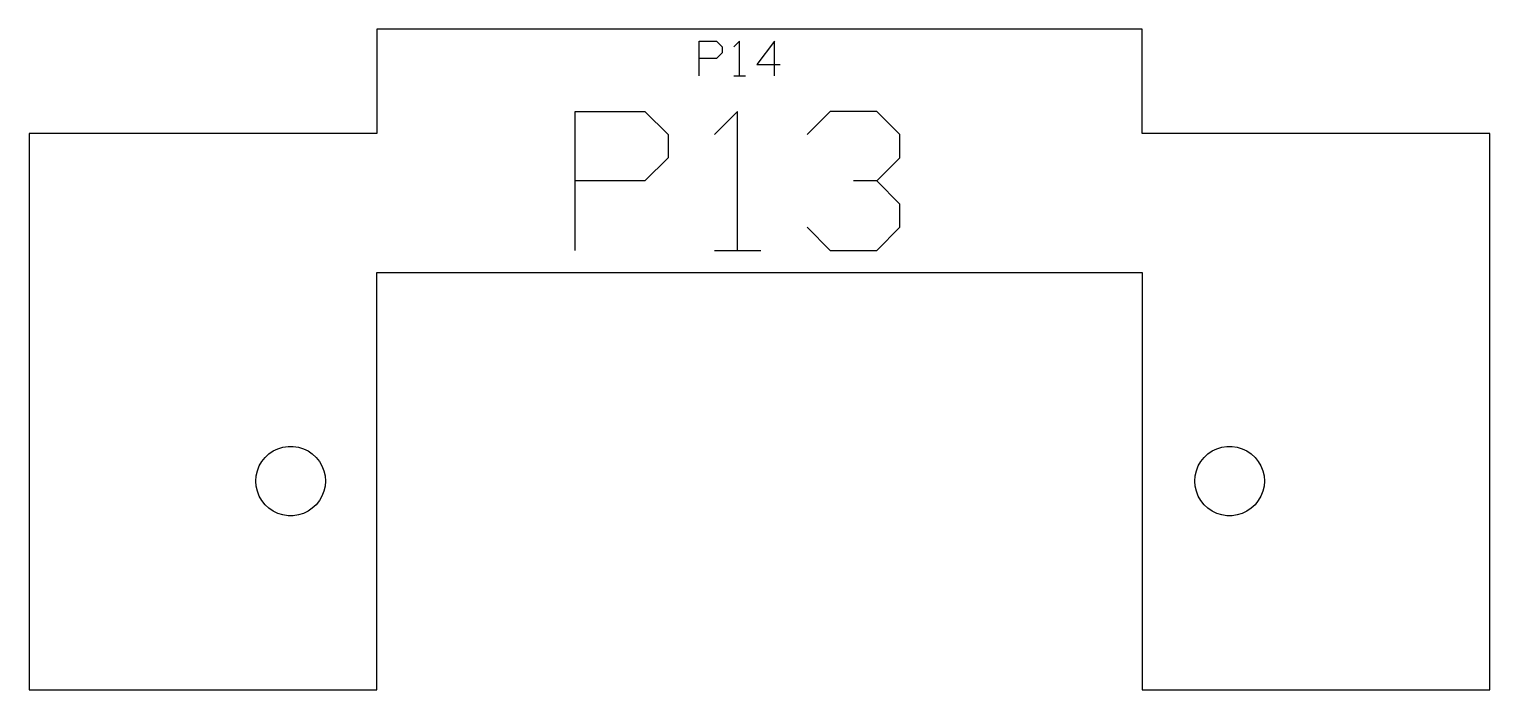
# Model space of a CAD drawing. Extents: x 4.4 to 46.4, y 2.2 to 21.2.
import ezdxf

# ---------------------------------------------------------------- set-up
doc = ezdxf.new("R2010")
doc.units = 0
doc.layers.get('0').update_dxf_attribs({"linetype": 'CONTINUOUS'})

msp = doc.modelspace()

# ---------------------------------------------------------------- linework, layer by layer
for p, q in [((36.368, 21.244), (14.368, 21.244)), ((14.368, 21.244), (14.368, 18.244)), ((36.368, 18.244), (36.368, 21.244)), ((14.368, 18.244), (4.368, 18.244)), ((4.368, 18.244), (4.368, 2.244)), ((46.368, 18.244), (36.368, 18.244)), ((46.368, 2.244), (46.368, 18.244)), ((14.368, 14.244), (36.368, 14.244)), ((14.368, 2.244), (14.368, 14.244)), ((36.368, 14.244), (36.368, 2.244)), ((11.663, 9.222), (11.811, 9.244)), ((11.811, 9.244), (11.961, 9.244)), ((11.961, 9.244), (12.108, 9.222)), ((38.663, 9.222), (38.811, 9.244)), ((38.811, 9.244), (38.961, 9.244)), ((38.961, 9.244), (39.108, 9.222)), ((11.06, 8.811), (11.153, 8.927)), ((11.153, 8.927), (11.262, 9.029)), ((11.262, 9.029), (11.386, 9.113)), ((11.386, 9.113), (11.521, 9.178)), ((11.521, 9.178), (11.663, 9.222)), ((12.108, 9.222), (12.251, 9.178)), ((12.251, 9.178), (12.386, 9.113)), ((12.386, 9.113), (12.509, 9.029)), ((12.509, 9.029), (12.619, 8.927)), ((12.619, 8.927), (12.712, 8.811)), ((38.06, 8.811), (38.153, 8.927)), ((38.153, 8.927), (38.262, 9.029)), ((38.262, 9.029), (38.386, 9.113)), ((38.386, 9.113), (38.521, 9.178)), ((38.521, 9.178), (38.663, 9.222)), ((39.108, 9.222), (39.251, 9.178)), ((39.251, 9.178), (39.386, 9.113)), ((39.386, 9.113), (39.509, 9.029)), ((39.509, 9.029), (39.619, 8.927)), ((39.619, 8.927), (39.712, 8.811)), ((10.897, 8.396), (10.93, 8.542)), ((10.93, 8.542), (10.985, 8.681)), ((10.985, 8.681), (11.06, 8.811)), ((12.712, 8.811), (12.787, 8.681)), ((12.787, 8.681), (12.841, 8.542)), ((12.841, 8.542), (12.875, 8.396)), ((37.897, 8.396), (37.93, 8.542)), ((37.93, 8.542), (37.985, 8.681)), ((37.985, 8.681), (38.06, 8.811)), ((39.712, 8.811), (39.787, 8.681)), ((39.787, 8.681), (39.841, 8.542)), ((39.841, 8.542), (39.875, 8.396)), ((10.886, 8.247), (10.897, 8.396)), ((10.897, 8.098), (10.886, 8.247)), ((10.93, 7.952), (10.897, 8.098)), ((12.875, 8.098), (12.841, 7.952)), ((12.875, 8.396), (12.886, 8.247)), ((12.886, 8.247), (12.875, 8.098)), ((37.886, 8.247), (37.897, 8.396)), ((37.897, 8.098), (37.886, 8.247)), ((37.93, 7.952), (37.897, 8.098)), ((39.875, 8.098), (39.841, 7.952)), ((39.875, 8.396), (39.886, 8.247)), ((39.886, 8.247), (39.875, 8.098)), ((10.985, 7.813), (10.93, 7.952)), ((11.06, 7.684), (10.985, 7.813)), ((11.153, 7.567), (11.06, 7.684)), ((11.262, 7.465), (11.153, 7.567)), ((12.619, 7.567), (12.509, 7.465)), ((12.712, 7.684), (12.619, 7.567)), ((12.787, 7.813), (12.712, 7.684)), ((12.841, 7.952), (12.787, 7.813)), ((37.985, 7.813), (37.93, 7.952)), ((38.06, 7.684), (37.985, 7.813)), ((38.153, 7.567), (38.06, 7.684)), ((38.262, 7.465), (38.153, 7.567)), ((39.619, 7.567), (39.509, 7.465)), ((39.712, 7.684), (39.619, 7.567)), ((39.787, 7.813), (39.712, 7.684)), ((39.841, 7.952), (39.787, 7.813)), ((11.386, 7.381), (11.262, 7.465)), ((11.521, 7.316), (11.386, 7.381)), ((11.663, 7.272), (11.521, 7.316)), ((11.811, 7.25), (11.663, 7.272)), ((11.961, 7.25), (11.811, 7.25)), ((12.108, 7.272), (11.961, 7.25)), ((12.251, 7.316), (12.108, 7.272)), ((12.386, 7.381), (12.251, 7.316)), ((12.509, 7.465), (12.386, 7.381)), ((38.386, 7.381), (38.262, 7.465)), ((38.521, 7.316), (38.386, 7.381)), ((38.663, 7.272), (38.521, 7.316)), ((38.811, 7.25), (38.663, 7.272)), ((38.961, 7.25), (38.811, 7.25)), ((39.108, 7.272), (38.961, 7.25)), ((39.251, 7.316), (39.108, 7.272)), ((39.386, 7.381), (39.251, 7.316)), ((39.509, 7.465), (39.386, 7.381)), ((4.368, 2.244), (14.368, 2.244)), ((36.368, 2.244), (46.368, 2.244))]:
    msp.add_line(p, q)
at = {"color": 1, "linetype": 'CONTINUOUS'}
for p, q in [((24.628, 19.899), (24.961, 19.899)), ((24.071, 14.879), (25.404, 14.879))]:
    msp.add_line(p, q, dxfattribs=at)
for points in [[(23.628, 19.899), (23.628, 20.899), (24.128, 20.899), (24.295, 20.733), (24.295, 20.566), (24.128, 20.399), (23.628, 20.399)], [(24.795, 19.899), (24.795, 20.899), (24.628, 20.733)], [(25.795, 19.899), (25.795, 20.899), (25.295, 20.233), (25.961, 20.233)], [(20.071, 14.879), (20.071, 18.879), (22.071, 18.879), (22.738, 18.212), (22.738, 17.546), (22.071, 16.879), (20.071, 16.879)], [(24.738, 14.879), (24.738, 18.879), (24.071, 18.212)], [(28.738, 16.879), (29.404, 17.546), (29.404, 18.212), (28.738, 18.879), (27.404, 18.879), (26.738, 18.212)], [(26.738, 15.546), (27.404, 14.879), (28.738, 14.879), (29.404, 15.546), (29.404, 16.212), (28.738, 16.879), (28.071, 16.879)]]:
    msp.add_lwpolyline(points, dxfattribs=at)

doc.saveas('drawing.dxf')
